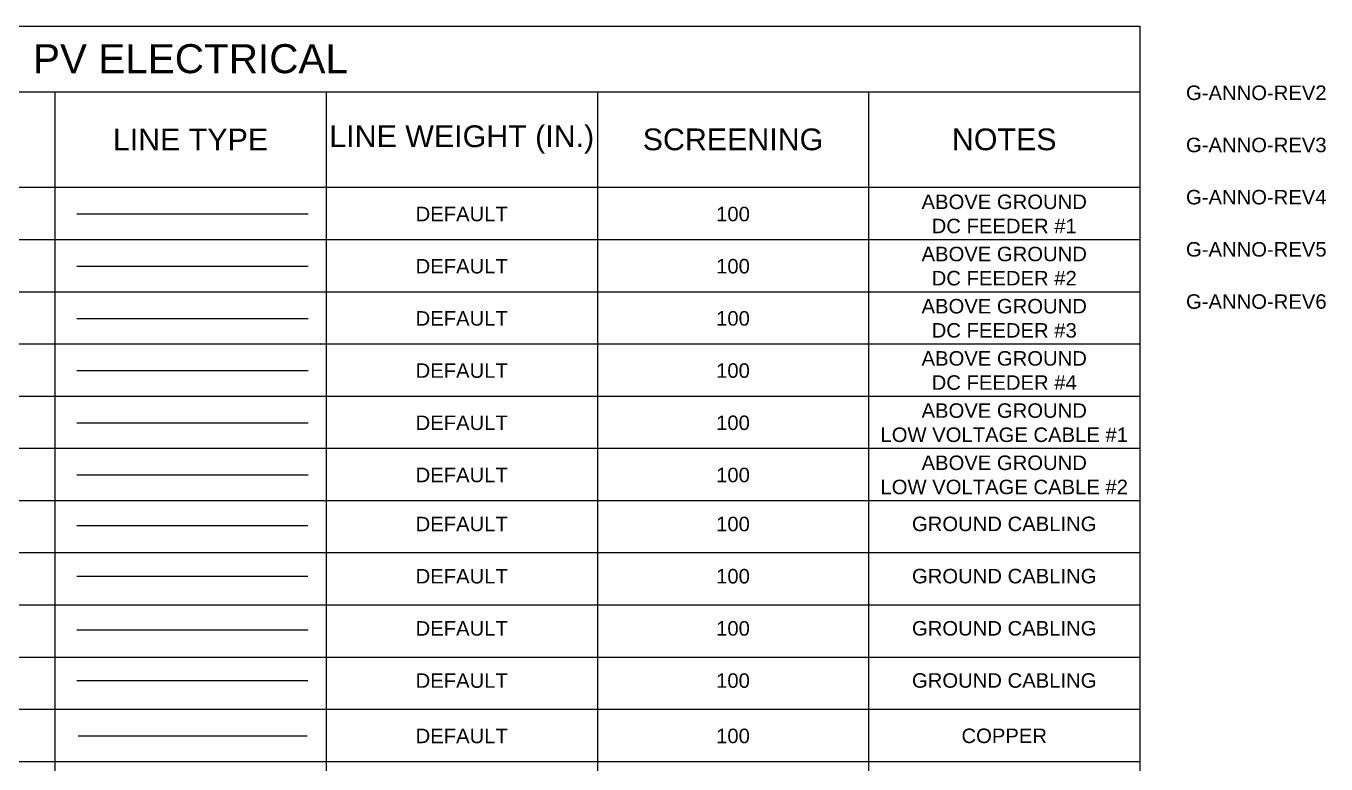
# Model space of a CAD drawing. Header units: inches. Extents: x -1851 to 6314, y -1304 to 4687.
# Drawn here: x -14.12 to -5.15, y 14.97 to 20.06 of the extents above; entities that cross this region are included whole.
import ezdxf
from ezdxf.enums import TextEntityAlignment as Align
from ezdxf.lldxf.tags import DXFTag

# ---------------------------------------------------------------- set-up
doc = ezdxf.new("R2010")
doc.units = ezdxf.units.IN
doc.header["$MEASUREMENT"] = 0
doc.linetypes.add('DASHED2', pattern=[0.375, 0.25, -0.125])
doc.linetypes.add('PHANTOM2', pattern=[1.25, 0.625, -0.125, 0.125, -0.125, 0.125, -0.125])
for name, color, linetype in [('G-ANNO-REV2', 2, 'Continuous'), ('G-ANNO-REV3', 2, 'Continuous'), ('G-ANNO-REV4', 2, 'Continuous'), ('G-ANNO-REV5', 2, 'Continuous'), ('G-ANNO-REV6', 2, 'Continuous'), ('PV-AG-DC1', 142, 'DC1'), ('PV-AG-DC2', 142, 'AGDC2'), ('PV-AG-DC3', 142, 'AGDC3'), ('PV-AG-DC4', 142, 'AGDC4'), ('PV-AG-LV1', 12, 'AGLV1'), ('PV-AG-LV2', 12, 'AGLV2'), ('PV-CABL-G1', 130, 'G1'), ('PV-CABL-G2', 102, 'G2'), ('PV-CABL-G3', 112, 'G3'), ('PV-CABL-G4', 64, 'G4'), ('PV-COMM-CU', 42, 'DASHED2')]:
    doc.layers.add(name, color=color, linetype=linetype)
doc.styles.add('NEI-A', font='arial.ttf')
tags = doc.linetypes.add('AGDC2', pattern='A,0.176989,-0.035266,["DC2",NEI-A,S=0.1,R=0,X=0,Y=-0.05],-0.314734,0.176989', length=0.703978).pattern_tags.tags
tags[6] = DXFTag(74, 10)
tags = doc.linetypes.add('AGDC3', pattern='A,0.176989,-0.035266,["DC3",NEI-A,S=0.1,R=0,X=0,Y=-0.05],-0.314734,0.176989', length=0.703978).pattern_tags.tags
tags[6] = DXFTag(74, 10)
tags = doc.linetypes.add('AGDC4', pattern='A,0.176989,-0.035266,["DC4",NEI-A,S=0.1,R=0,X=0,Y=-0.05],-0.314734,0.176989', length=0.703978).pattern_tags.tags
tags[6] = DXFTag(74, 10)
tags = doc.linetypes.add('AGLV1', pattern='A,0.176989,-0.050716,["LV1",NEI-A,S=0.1,R=0,X=0,Y=-0.05],-0.299284,0.176989', length=0.703978).pattern_tags.tags
tags[6] = DXFTag(74, 10)
tags = doc.linetypes.add('AGLV2', pattern='A,0.176989,-0.050716,["LV2",NEI-A,S=0.1,R=0,X=0,Y=-0.05],-0.299284,0.176989', length=0.703978).pattern_tags.tags
tags[6] = DXFTag(74, 10)
tags = doc.linetypes.add('DC1', pattern='A,0.176989,-0.035266,["DC1",NEI-A,S=0.1,R=0,X=0,Y=-0.05],-0.314734,0.176989', length=0.703978).pattern_tags.tags
tags[6] = DXFTag(74, 10)
tags = doc.linetypes.add('G1', pattern='A,0.176989,-0.056821,["G1",NEI-A,S=0.1,R=0,X=0,Y=-0.05],-0.243179,0.176989', length=0.653978).pattern_tags.tags
tags[6] = DXFTag(74, 10)
tags = doc.linetypes.add('G2', pattern='A,0.176989,-0.056821,["G2",NEI-A,S=0.1,R=0,X=0,Y=-0.05],-0.243179,0.176989', length=0.653978).pattern_tags.tags
tags[6] = DXFTag(74, 10)
tags = doc.linetypes.add('G3', pattern='A,0.176989,-0.056821,["G3",NEI-A,S=0.1,R=0,X=0,Y=-0.05],-0.243179,0.176989', length=0.653978).pattern_tags.tags
tags[6] = DXFTag(74, 10)
tags = doc.linetypes.add('G4', pattern='A,0.176989,-0.056821,["G4",NEI-A,S=0.1,R=0,X=0,Y=-0.05],-0.243179,0.176989', length=0.653978).pattern_tags.tags
tags[6] = DXFTag(74, 10)

# ---------------------------------------------------------------- blocks, each defined once
blk = doc.blocks.new('*T5')
at = {"color": 0, "linetype": 'ByBlock', "lineweight": -2, "transparency": 16777216}
for p, q in [((0, 0), (13.1013, 0)), ((0, 0), (0, -20.1923)), ((13.1013, 0), (13.1013, -20.1923)), ((0, -0.4533), (13.1013, -0.4533)), ((2.1269, -0.4533), (2.1269, -20.1923)), ((3.7432, -0.4533), (3.7432, -20.1923)), ((5.6149, -0.4533), (5.6149, -20.1923)), ((7.4865, -0.4533), (7.4865, -20.1923)), ((9.3581, -0.4533), (9.3581, -20.1923)), ((11.2297, -0.4533), (11.2297, -20.1923)), ((0, -1.1124), (13.1013, -1.1124)), ((0, -1.4724), (13.1013, -1.4724)), ((0, -1.8324), (13.1013, -1.8324)), ((0, -2.1924), (13.1013, -2.1924)), ((0, -2.5524), (13.1013, -2.5524)), ((0, -2.9124), (13.1013, -2.9124)), ((0, -3.2724), (13.1013, -3.2724)), ((0, -3.6324), (13.1013, -3.6324)), ((0, -3.9924), (13.1013, -3.9924)), ((0, -4.3524), (13.1013, -4.3524)), ((0, -4.7124), (13.1013, -4.7124)), ((0, -5.0724), (13.1013, -5.0724)), ((0, -5.4324), (13.1013, -5.4324)), ((0, -5.7924), (13.1013, -5.7924)), ((0, -6.1524), (13.1013, -6.1524)), ((0, -6.5124), (13.1013, -6.5124)), ((0, -6.8724), (13.1013, -6.8724)), ((0, -7.2324), (13.1013, -7.2324)), ((0, -7.5924), (13.1013, -7.5924)), ((0, -7.9524), (13.1013, -7.9524)), ((0, -8.3124), (13.1013, -8.3124)), ((0, -8.6724), (13.1013, -8.6724)), ((0, -9.0324), (13.1013, -9.0324)), ((0, -9.3924), (13.1013, -9.3924)), ((0, -9.7524), (13.1013, -9.7524)), ((0, -10.1124), (13.1013, -10.1124)), ((0, -10.4724), (13.1013, -10.4724)), ((0, -10.8324), (13.1013, -10.8324)), ((0, -11.1924), (13.1013, -11.1924)), ((0, -11.5524), (13.1013, -11.5524)), ((0, -11.9124), (13.1013, -11.9124)), ((0, -12.2724), (13.1013, -12.2724)), ((0, -12.6324), (13.1013, -12.6324)), ((0, -12.9924), (13.1013, -12.9924)), ((0, -13.3524), (13.1013, -13.3524)), ((0, -13.7124), (13.1013, -13.7124)), ((0, -14.0724), (13.1013, -14.0724)), ((0, -14.4324), (13.1013, -14.4324)), ((0, -14.7924), (13.1013, -14.7924)), ((0, -15.1524), (13.1013, -15.1524)), ((0, -15.5123), (13.1013, -15.5123)), ((0, -15.8723), (13.1013, -15.8723)), ((0, -16.2323), (13.1013, -16.2323)), ((0, -16.5923), (13.1013, -16.5923)), ((0, -16.9523), (13.1013, -16.9523)), ((0, -17.3123), (13.1013, -17.3123)), ((0, -17.6723), (13.1013, -17.6723)), ((0, -18.0323), (13.1013, -18.0323)), ((0, -18.3923), (13.1013, -18.3923)), ((0, -18.7523), (13.1013, -18.7523)), ((0, -19.1123), (13.1013, -19.1123)), ((0, -19.4723), (13.1013, -19.4723)), ((0, -19.8323), (13.1013, -19.8323)), ((0, -20.1923), (13.1013, -20.1923))]:
    blk.add_line(p, q, dxfattribs=at)
at = {"color": 0, "transparency": 16777216, "attachment_point": 5, "style": 'NEI-A'}
for s, insert, char_height, width in [('PV ELECTRICAL', (6.5507, -0.2267), 0.2, 12.981325), ('LAYER NAME', (1.0634, -0.7829), 0.15, 2.006866), ('LAYER COLOR', (2.9351, -0.7829), 0.15, 1.49637), ('PLOT COLOR', (4.679, -0.7829), 0.15, 1.751618), ('LINE TYPE', (6.5507, -0.7829), 0.15, 1.751618), ('LINE WEIGHT (IN.)', (8.4223, -0.7829), 0.15, 1.751618), ('SCREENING', (10.2939, -0.7829), 0.15, 1.751618), ('NOTES', (12.1655, -0.7829), 0.15, 1.751618)]:
    blk.add_mtext(s, dxfattribs=dict(at, insert=insert, char_height=char_height, width=width))
blk = doc.blocks.new('*T14')
at = {"color": 0, "linetype": 'ByBlock', "lineweight": -2, "transparency": 16777216}
for p, q in [((0, 0), (13.1013, 0)), ((0, 0), (0, -20.1923)), ((13.1013, 0), (13.1013, -20.1923)), ((0, -0.4533), (13.1013, -0.4533)), ((2.1269, -0.4533), (2.1269, -20.1923)), ((3.7432, -0.4533), (3.7432, -20.1923)), ((5.6149, -0.4533), (5.6149, -20.1923)), ((7.4865, -0.4533), (7.4865, -20.1923)), ((9.3581, -0.4533), (9.3581, -20.1923)), ((11.2297, -0.4533), (11.2297, -20.1923)), ((0, -1.1124), (13.1013, -1.1124)), ((0, -1.4724), (13.1013, -1.4724)), ((0, -1.8324), (13.1013, -1.8324)), ((0, -2.1924), (13.1013, -2.1924)), ((0, -2.5524), (13.1013, -2.5524)), ((0, -2.9124), (13.1013, -2.9124)), ((0, -3.2724), (13.1013, -3.2724)), ((0, -3.6324), (13.1013, -3.6324)), ((0, -3.9924), (13.1013, -3.9924)), ((0, -4.3524), (13.1013, -4.3524)), ((0, -4.7124), (13.1013, -4.7124)), ((0, -5.0724), (13.1013, -5.0724)), ((0, -5.4324), (13.1013, -5.4324)), ((0, -5.7924), (13.1013, -5.7924)), ((0, -6.1524), (13.1013, -6.1524)), ((0, -6.5124), (13.1013, -6.5124)), ((0, -6.8724), (13.1013, -6.8724)), ((0, -7.2324), (13.1013, -7.2324)), ((0, -7.5924), (13.1013, -7.5924)), ((0, -7.9524), (13.1013, -7.9524)), ((0, -8.3124), (13.1013, -8.3124)), ((0, -8.6724), (13.1013, -8.6724)), ((0, -9.0324), (13.1013, -9.0324)), ((0, -9.3924), (13.1013, -9.3924)), ((0, -9.7524), (13.1013, -9.7524)), ((0, -10.1124), (13.1013, -10.1124)), ((0, -10.4724), (13.1013, -10.4724)), ((0, -10.8324), (13.1013, -10.8324)), ((0, -11.1924), (13.1013, -11.1924)), ((0, -11.5524), (13.1013, -11.5524)), ((0, -11.9124), (13.1013, -11.9124)), ((0, -12.2724), (13.1013, -12.2724)), ((0, -12.6324), (13.1013, -12.6324)), ((0, -12.9924), (13.1013, -12.9924)), ((0, -13.3524), (13.1013, -13.3524)), ((0, -13.7124), (13.1013, -13.7124)), ((0, -14.0724), (13.1013, -14.0724)), ((0, -14.4324), (13.1013, -14.4324)), ((0, -14.7924), (13.1013, -14.7924)), ((0, -15.1524), (13.1013, -15.1524)), ((0, -15.5123), (13.1013, -15.5123)), ((0, -15.8723), (13.1013, -15.8723)), ((0, -16.2323), (13.1013, -16.2323)), ((0, -16.5923), (13.1013, -16.5923)), ((0, -16.9523), (13.1013, -16.9523)), ((0, -17.3123), (13.1013, -17.3123)), ((0, -17.6723), (13.1013, -17.6723)), ((0, -18.0323), (13.1013, -18.0323)), ((0, -18.3923), (13.1013, -18.3923)), ((0, -18.7523), (13.1013, -18.7523)), ((0, -19.1123), (13.1013, -19.1123)), ((0, -19.4723), (13.1013, -19.4723)), ((0, -19.8323), (13.1013, -19.8323)), ((0, -20.1923), (13.1013, -20.1923))]:
    blk.add_line(p, q, dxfattribs=at)
at = {"color": 0, "transparency": 16777216, "attachment_point": 5, "style": 'NEI-A'}
for s, insert, char_height, width in [('PV ELECTRICAL', (6.5507, -0.2267), 0.2, 12.981325), ('LAYER NAME', (1.0634, -0.7829), 0.15, 2.006866), ('LAYER COLOR', (2.9351, -0.7829), 0.15, 1.49637), ('PLOT COLOR', (4.679, -0.7829), 0.15, 1.751618), ('LINE TYPE', (6.5507, -0.7829), 0.15, 1.751618), ('LINE WEIGHT (IN.)', (8.4223, -0.7829), 0.15, 1.751618), ('SCREENING', (10.2939, -0.7829), 0.15, 1.751618), ('NOTES', (12.1655, -0.7829), 0.15, 1.751618)]:
    blk.add_mtext(s, dxfattribs=dict(at, insert=insert, char_height=char_height, width=width))
blk = doc.blocks.new('*T83')
at = {"color": 0, "linetype": 'ByBlock', "lineweight": -2, "transparency": 16777216}
for p, q in [((0, 0), (13.1013, 0)), ((0, 0), (0, -20.1923)), ((13.1013, 0), (13.1013, -20.1923)), ((0, -0.4533), (13.1013, -0.4533)), ((2.1269, -0.4533), (2.1269, -20.1923)), ((3.7432, -0.4533), (3.7432, -20.1923)), ((5.6149, -0.4533), (5.6149, -20.1923)), ((7.4865, -0.4533), (7.4865, -20.1923)), ((9.3581, -0.4533), (9.3581, -20.1923)), ((11.2297, -0.4533), (11.2297, -20.1923)), ((0, -1.1124), (13.1013, -1.1124)), ((0, -1.4724), (13.1013, -1.4724)), ((0, -1.8324), (13.1013, -1.8324)), ((0, -2.1924), (13.1013, -2.1924)), ((0, -2.5524), (13.1013, -2.5524)), ((0, -2.9124), (13.1013, -2.9124)), ((0, -3.2724), (13.1013, -3.2724)), ((0, -3.6324), (13.1013, -3.6324)), ((0, -3.9924), (13.1013, -3.9924)), ((0, -4.3524), (13.1013, -4.3524)), ((0, -4.7124), (13.1013, -4.7124)), ((0, -5.0724), (13.1013, -5.0724)), ((0, -5.4324), (13.1013, -5.4324)), ((0, -5.7924), (13.1013, -5.7924)), ((0, -6.1524), (13.1013, -6.1524)), ((0, -6.5124), (13.1013, -6.5124)), ((0, -6.8724), (13.1013, -6.8724)), ((0, -7.2324), (13.1013, -7.2324)), ((0, -7.5924), (13.1013, -7.5924)), ((0, -7.9524), (13.1013, -7.9524)), ((0, -8.3124), (13.1013, -8.3124)), ((0, -8.6724), (13.1013, -8.6724)), ((0, -9.0324), (13.1013, -9.0324)), ((0, -9.3924), (13.1013, -9.3924)), ((0, -9.7524), (13.1013, -9.7524)), ((0, -10.1124), (13.1013, -10.1124)), ((0, -10.4724), (13.1013, -10.4724)), ((0, -10.8324), (13.1013, -10.8324)), ((0, -11.1924), (13.1013, -11.1924)), ((0, -11.5524), (13.1013, -11.5524)), ((0, -11.9124), (13.1013, -11.9124)), ((0, -12.2724), (13.1013, -12.2724)), ((0, -12.6324), (13.1013, -12.6324)), ((0, -12.9924), (13.1013, -12.9924)), ((0, -13.3524), (13.1013, -13.3524)), ((0, -13.7124), (13.1013, -13.7124)), ((0, -14.0724), (13.1013, -14.0724)), ((0, -14.4324), (13.1013, -14.4324)), ((0, -14.7924), (13.1013, -14.7924)), ((0, -15.1524), (13.1013, -15.1524)), ((0, -15.5123), (13.1013, -15.5123)), ((0, -15.8723), (13.1013, -15.8723)), ((0, -16.2323), (13.1013, -16.2323)), ((0, -16.5923), (13.1013, -16.5923)), ((0, -16.9523), (13.1013, -16.9523)), ((0, -17.3123), (13.1013, -17.3123)), ((0, -17.6723), (13.1013, -17.6723)), ((0, -18.0323), (13.1013, -18.0323)), ((0, -18.3923), (13.1013, -18.3923)), ((0, -18.7523), (13.1013, -18.7523)), ((0, -19.1123), (13.1013, -19.1123)), ((0, -19.4723), (13.1013, -19.4723)), ((0, -19.8323), (13.1013, -19.8323)), ((0, -20.1923), (13.1013, -20.1923))]:
    blk.add_line(p, q, dxfattribs=at)
at = {"color": 0, "transparency": 16777216, "attachment_point": 5, "style": 'NEI-A'}
for s, insert, char_height, width in [('PV ELECTRICAL', (6.5507, -0.2267), 0.2, 12.981325), ('LAYER NAME', (1.0634, -0.7829), 0.15, 2.006866), ('LAYER COLOR', (2.9351, -0.7829), 0.15, 1.49637), ('PLOT COLOR', (4.679, -0.7829), 0.15, 1.751618), ('LINE TYPE', (6.5507, -0.7829), 0.15, 1.751618), ('LINE WEIGHT (IN.)', (8.4223, -0.7829), 0.15, 1.751618), ('SCREENING', (10.2939, -0.7829), 0.15, 1.751618), ('NOTES', (12.1655, -0.7829), 0.15, 1.751618)]:
    blk.add_mtext(s, dxfattribs=dict(at, insert=insert, char_height=char_height, width=width))
blk = doc.blocks.new('*T86')
at = {"color": 0, "linetype": 'ByBlock', "lineweight": -2, "transparency": 16777216}
for p, q in [((0, 0), (13.1013, 0)), ((0, 0), (0, -20.1923)), ((13.1013, 0), (13.1013, -20.1923)), ((0, -0.4533), (13.1013, -0.4533)), ((2.1269, -0.4533), (2.1269, -20.1923)), ((3.7432, -0.4533), (3.7432, -20.1923)), ((5.6149, -0.4533), (5.6149, -20.1923)), ((7.4865, -0.4533), (7.4865, -20.1923)), ((9.3581, -0.4533), (9.3581, -20.1923)), ((11.2297, -0.4533), (11.2297, -20.1923)), ((0, -1.1124), (13.1013, -1.1124)), ((0, -1.4724), (13.1013, -1.4724)), ((0, -1.8324), (13.1013, -1.8324)), ((0, -2.1924), (13.1013, -2.1924)), ((0, -2.5524), (13.1013, -2.5524)), ((0, -2.9124), (13.1013, -2.9124)), ((0, -3.2724), (13.1013, -3.2724)), ((0, -3.6324), (13.1013, -3.6324)), ((0, -3.9924), (13.1013, -3.9924)), ((0, -4.3524), (13.1013, -4.3524)), ((0, -4.7124), (13.1013, -4.7124)), ((0, -5.0724), (13.1013, -5.0724)), ((0, -5.4324), (13.1013, -5.4324)), ((0, -5.7924), (13.1013, -5.7924)), ((0, -6.1524), (13.1013, -6.1524)), ((0, -6.5124), (13.1013, -6.5124)), ((0, -6.8724), (13.1013, -6.8724)), ((0, -7.2324), (13.1013, -7.2324)), ((0, -7.5924), (13.1013, -7.5924)), ((0, -7.9524), (13.1013, -7.9524)), ((0, -8.3124), (13.1013, -8.3124)), ((0, -8.6724), (13.1013, -8.6724)), ((0, -9.0324), (13.1013, -9.0324)), ((0, -9.3924), (13.1013, -9.3924)), ((0, -9.7524), (13.1013, -9.7524)), ((0, -10.1124), (13.1013, -10.1124)), ((0, -10.4724), (13.1013, -10.4724)), ((0, -10.8324), (13.1013, -10.8324)), ((0, -11.1924), (13.1013, -11.1924)), ((0, -11.5524), (13.1013, -11.5524)), ((0, -11.9124), (13.1013, -11.9124)), ((0, -12.2724), (13.1013, -12.2724)), ((0, -12.6324), (13.1013, -12.6324)), ((0, -12.9924), (13.1013, -12.9924)), ((0, -13.3524), (13.1013, -13.3524)), ((0, -13.7124), (13.1013, -13.7124)), ((0, -14.0724), (13.1013, -14.0724)), ((0, -14.4324), (13.1013, -14.4324)), ((0, -14.7924), (13.1013, -14.7924)), ((0, -15.1524), (13.1013, -15.1524)), ((0, -15.5123), (13.1013, -15.5123)), ((0, -15.8723), (13.1013, -15.8723)), ((0, -16.2323), (13.1013, -16.2323)), ((0, -16.5923), (13.1013, -16.5923)), ((0, -16.9523), (13.1013, -16.9523)), ((0, -17.3123), (13.1013, -17.3123)), ((0, -17.6723), (13.1013, -17.6723)), ((0, -18.0323), (13.1013, -18.0323)), ((0, -18.3923), (13.1013, -18.3923)), ((0, -18.7523), (13.1013, -18.7523)), ((0, -19.1123), (13.1013, -19.1123)), ((0, -19.4723), (13.1013, -19.4723)), ((0, -19.8323), (13.1013, -19.8323)), ((0, -20.1923), (13.1013, -20.1923))]:
    blk.add_line(p, q, dxfattribs=at)
at = {"color": 0, "transparency": 16777216, "attachment_point": 5, "style": 'NEI-A'}
for s, insert, char_height, width in [('PV ELECTRICAL', (6.5507, -0.2267), 0.2, 12.981325), ('LAYER NAME', (1.0634, -0.7829), 0.15, 2.006866), ('LAYER COLOR', (2.9351, -0.7829), 0.15, 1.49637), ('PLOT COLOR', (4.679, -0.7829), 0.15, 1.751618), ('LINE TYPE', (6.5507, -0.7829), 0.15, 1.751618), ('LINE WEIGHT (IN.)', (8.4223, -0.7829), 0.15, 1.751618), ('SCREENING', (10.2939, -0.7829), 0.15, 1.751618), ('NOTES', (12.1655, -0.7829), 0.15, 1.751618)]:
    blk.add_mtext(s, dxfattribs=dict(at, insert=insert, char_height=char_height, width=width))

msp = doc.modelspace()

# ---------------------------------------------------------------- linework, layer by layer
at = {"layer": 'PV-AG-DC1'}
msp.add_lwpolyline([(-13.77283, 18.76541), (-12.17595, 18.76541)], dxfattribs=at)
msp.add_lwpolyline([(-13.77283, 18.76541), (-12.17595, 18.76541)], dxfattribs=at)
msp.add_lwpolyline([(-13.77283, 18.76541), (-12.17595, 18.76541)], dxfattribs=at)
msp.add_lwpolyline([(-13.77283, 18.76541), (-12.17595, 18.76541)], dxfattribs=at)
at = {"layer": 'PV-AG-DC2'}
msp.add_lwpolyline([(-13.77283, 18.40541), (-12.17595, 18.40541)], dxfattribs=at)
msp.add_lwpolyline([(-13.77283, 18.40541), (-12.17595, 18.40541)], dxfattribs=at)
msp.add_lwpolyline([(-13.77283, 18.40541), (-12.17595, 18.40541)], dxfattribs=at)
msp.add_lwpolyline([(-13.77283, 18.40541), (-12.17595, 18.40541)], dxfattribs=at)
at = {"layer": 'PV-AG-DC3'}
msp.add_lwpolyline([(-13.77283, 18.04541), (-12.17595, 18.04541)], dxfattribs=at)
msp.add_lwpolyline([(-13.77283, 18.04541), (-12.17595, 18.04541)], dxfattribs=at)
msp.add_lwpolyline([(-13.77283, 18.04541), (-12.17595, 18.04541)], dxfattribs=at)
msp.add_lwpolyline([(-13.77283, 18.04541), (-12.17595, 18.04541)], dxfattribs=at)
msp.add_lwpolyline([(-13.77283, 18.04541), (-12.17595, 18.04541)], dxfattribs=at)
msp.add_lwpolyline([(-13.77283, 18.04541), (-12.17595, 18.04541)], dxfattribs=at)
msp.add_lwpolyline([(-13.77283, 18.04541), (-12.17595, 18.04541)], dxfattribs=at)
msp.add_lwpolyline([(-13.77283, 18.04541), (-12.17595, 18.04541)], dxfattribs=at)
at = {"layer": 'PV-AG-DC4'}
msp.add_lwpolyline([(-13.77283, 17.68542), (-12.17595, 17.68542)], dxfattribs=at)
msp.add_lwpolyline([(-13.77283, 17.68542), (-12.17595, 17.68542)], dxfattribs=at)
msp.add_lwpolyline([(-13.77283, 17.68542), (-12.17595, 17.68542)], dxfattribs=at)
msp.add_lwpolyline([(-13.77283, 17.68542), (-12.17595, 17.68542)], dxfattribs=at)
at = {"layer": 'PV-AG-LV1'}
msp.add_lwpolyline([(-13.77283, 17.32542), (-12.17595, 17.32542)], dxfattribs=at)
msp.add_lwpolyline([(-13.77283, 17.32542), (-12.17595, 17.32542)], dxfattribs=at)
msp.add_lwpolyline([(-13.77283, 17.32542), (-12.17595, 17.32542)], dxfattribs=at)
msp.add_lwpolyline([(-13.77283, 17.32542), (-12.17595, 17.32542)], dxfattribs=at)
at = {"layer": 'PV-AG-LV2'}
msp.add_lwpolyline([(-13.77283, 16.96542), (-12.17595, 16.96542)], dxfattribs=at)
msp.add_lwpolyline([(-13.77283, 16.96542), (-12.17595, 16.96542)], dxfattribs=at)
msp.add_lwpolyline([(-13.77283, 16.96542), (-12.17595, 16.96542)], dxfattribs=at)
msp.add_lwpolyline([(-13.77283, 16.96542), (-12.17595, 16.96542)], dxfattribs=at)
at = {"layer": 'PV-CABL-G1', "linetype": 'G1'}
msp.add_lwpolyline([(-13.77239, 16.61707), (-12.17873, 16.61707)], dxfattribs=at)
msp.add_lwpolyline([(-13.77239, 16.61707), (-12.17873, 16.61707)], dxfattribs=at)
msp.add_lwpolyline([(-13.77239, 16.61707), (-12.17873, 16.61707)], dxfattribs=at)
msp.add_lwpolyline([(-13.77239, 16.61707), (-12.17873, 16.61707)], dxfattribs=at)
at = {"layer": 'PV-CABL-G2', "linetype": 'G2'}
msp.add_lwpolyline([(-13.77175, 16.26712), (-12.17873, 16.26712)], dxfattribs=at)
msp.add_lwpolyline([(-13.77175, 16.26712), (-12.17873, 16.26712)], dxfattribs=at)
msp.add_lwpolyline([(-13.77175, 16.26712), (-12.17873, 16.26712)], dxfattribs=at)
msp.add_lwpolyline([(-13.77175, 16.26712), (-12.17873, 16.26712)], dxfattribs=at)
at = {"layer": 'PV-CABL-G3'}
msp.add_lwpolyline([(-13.77239, 15.89707), (-12.17873, 15.89707)], dxfattribs=at)
msp.add_lwpolyline([(-13.77239, 15.89707), (-12.17873, 15.89707)], dxfattribs=at)
msp.add_lwpolyline([(-13.77239, 15.89707), (-12.17873, 15.89707)], dxfattribs=at)
msp.add_lwpolyline([(-13.77239, 15.89707), (-12.17873, 15.89707)], dxfattribs=at)
at = {"layer": 'PV-CABL-G4', "linetype": 'G4'}
msp.add_lwpolyline([(-13.77175, 15.54712), (-12.17873, 15.54712)], dxfattribs=at)
msp.add_lwpolyline([(-13.77175, 15.54712), (-12.17873, 15.54712)], dxfattribs=at)
msp.add_lwpolyline([(-13.77175, 15.54712), (-12.17873, 15.54712)], dxfattribs=at)
msp.add_lwpolyline([(-13.77175, 15.54712), (-12.17873, 15.54712)], dxfattribs=at)
at = {"layer": 'PV-COMM-CU', "linetype": 'Continuous'}
msp.add_line((-13.76444, 15.16541), (-12.18223, 15.16541), dxfattribs=at)
msp.add_line((-13.76444, 15.16541), (-12.18223, 15.16541), dxfattribs=at)
msp.add_line((-13.76444, 15.16541), (-12.18223, 15.16541), dxfattribs=at)
msp.add_line((-13.76444, 15.16541), (-12.18223, 15.16541), dxfattribs=at)

# ---------------------------------------------------------------- block references
for name in ['*T5', '*T14', '*T83', '*T86']:
    msp.add_blockref(name, (-19.53896, 20.06204))

# ---------------------------------------------------------------- texts
at = {"layer": 'G-ANNO-REV2', "insert": (-5.63417, 19.6009), "char_height": 0.1, "attachment_point": 5, "style": 'NEI-A'}
msp.add_mtext('G-ANNO-REV2', dxfattribs=at)
msp.add_mtext('G-ANNO-REV2', dxfattribs=at)
msp.add_mtext('G-ANNO-REV2', dxfattribs=at)
msp.add_mtext('G-ANNO-REV2', dxfattribs=at)
at = {"layer": 'G-ANNO-REV3', "insert": (-5.63417, 19.2409), "char_height": 0.1, "attachment_point": 5, "style": 'NEI-A'}
msp.add_mtext('G-ANNO-REV3', dxfattribs=at)
msp.add_mtext('G-ANNO-REV3', dxfattribs=at)
msp.add_mtext('G-ANNO-REV3', dxfattribs=at)
msp.add_mtext('G-ANNO-REV3', dxfattribs=at)
at = {"layer": 'G-ANNO-REV4', "insert": (-5.63417, 18.8809), "char_height": 0.1, "attachment_point": 5, "style": 'NEI-A'}
msp.add_mtext('G-ANNO-REV4', dxfattribs=at)
msp.add_mtext('G-ANNO-REV4', dxfattribs=at)
msp.add_mtext('G-ANNO-REV4', dxfattribs=at)
msp.add_mtext('G-ANNO-REV4', dxfattribs=at)
at = {"layer": 'G-ANNO-REV5', "insert": (-5.63417, 18.5209), "char_height": 0.1, "attachment_point": 5, "style": 'NEI-A'}
msp.add_mtext('G-ANNO-REV5', dxfattribs=at)
msp.add_mtext('G-ANNO-REV5', dxfattribs=at)
msp.add_mtext('G-ANNO-REV5', dxfattribs=at)
msp.add_mtext('G-ANNO-REV5', dxfattribs=at)
at = {"layer": 'G-ANNO-REV6', "insert": (-5.63417, 18.1609), "char_height": 0.1, "attachment_point": 5, "style": 'NEI-A'}
msp.add_mtext('G-ANNO-REV6', dxfattribs=at)
msp.add_mtext('G-ANNO-REV6', dxfattribs=at)
msp.add_mtext('G-ANNO-REV6', dxfattribs=at)
msp.add_mtext('G-ANNO-REV6', dxfattribs=at)
at = {"layer": 'PV-AG-DC1', "style": 'NEI-A'}
for s, p in [('DEFAULT', (-11.11668, 18.76541)), ('DEFAULT', (-11.11668, 18.76541)), ('DEFAULT', (-11.11668, 18.76541)), ('DEFAULT', (-11.11668, 18.76541)), ('100', (-9.24507, 18.76541)), ('100', (-9.24507, 18.76541)), ('100', (-9.24507, 18.76541)), ('100', (-9.24507, 18.76541))]:
    msp.add_text(s, height=0.1, dxfattribs=at).set_placement(p, align=Align.MIDDLE_CENTER)
at = {"layer": 'PV-AG-DC1', "linetype": 'PHANTOM2', "insert": (-7.37345, 18.76541), "char_height": 0.1, "attachment_point": 5, "style": 'NEI-A'}
msp.add_mtext('ABOVE GROUND \\PDC FEEDER #1', dxfattribs=at)
msp.add_mtext('ABOVE GROUND \\PDC FEEDER #1', dxfattribs=at)
msp.add_mtext('ABOVE GROUND \\PDC FEEDER #1', dxfattribs=at)
msp.add_mtext('ABOVE GROUND \\PDC FEEDER #1', dxfattribs=at)
at = {"layer": 'PV-AG-DC2', "style": 'NEI-A'}
for s, p in [('DEFAULT', (-11.11668, 18.40541)), ('DEFAULT', (-11.11668, 18.40541)), ('DEFAULT', (-11.11668, 18.40541)), ('DEFAULT', (-11.11668, 18.40541)), ('100', (-9.24507, 18.40541)), ('100', (-9.24507, 18.40541)), ('100', (-9.24507, 18.40541)), ('100', (-9.24507, 18.40541))]:
    msp.add_text(s, height=0.1, dxfattribs=at).set_placement(p, align=Align.MIDDLE_CENTER)
at = {"layer": 'PV-AG-DC2', "linetype": 'PHANTOM2', "insert": (-7.37345, 18.40541), "char_height": 0.1, "attachment_point": 5, "style": 'NEI-A'}
msp.add_mtext('ABOVE GROUND \\PDC FEEDER #2', dxfattribs=at)
msp.add_mtext('ABOVE GROUND \\PDC FEEDER #2', dxfattribs=at)
msp.add_mtext('ABOVE GROUND \\PDC FEEDER #2', dxfattribs=at)
msp.add_mtext('ABOVE GROUND \\PDC FEEDER #2', dxfattribs=at)
at = {"layer": 'PV-AG-DC3', "style": 'NEI-A'}
for s, p in [('DEFAULT', (-11.11668, 18.04541)), ('DEFAULT', (-11.11668, 18.04541)), ('DEFAULT', (-11.11668, 18.04541)), ('DEFAULT', (-11.11668, 18.04541)), ('100', (-9.24507, 18.04541)), ('100', (-9.24507, 18.04541)), ('100', (-9.24507, 18.04541)), ('100', (-9.24507, 18.04541))]:
    msp.add_text(s, height=0.1, dxfattribs=at).set_placement(p, align=Align.MIDDLE_CENTER)
at = {"layer": 'PV-AG-DC3', "linetype": 'PHANTOM2', "insert": (-7.37345, 18.04541), "char_height": 0.1, "attachment_point": 5, "style": 'NEI-A'}
msp.add_mtext('ABOVE GROUND \\PDC FEEDER #3', dxfattribs=at)
msp.add_mtext('ABOVE GROUND \\PDC FEEDER #3', dxfattribs=at)
msp.add_mtext('ABOVE GROUND \\PDC FEEDER #3', dxfattribs=at)
msp.add_mtext('ABOVE GROUND \\PDC FEEDER #3', dxfattribs=at)
at = {"layer": 'PV-AG-DC4', "style": 'NEI-A'}
for s, p in [('DEFAULT', (-11.11668, 17.68542)), ('DEFAULT', (-11.11668, 17.68542)), ('DEFAULT', (-11.11668, 17.68542)), ('DEFAULT', (-11.11668, 17.68542)), ('100', (-9.24507, 17.68542)), ('100', (-9.24507, 17.68542)), ('100', (-9.24507, 17.68542)), ('100', (-9.24507, 17.68542))]:
    msp.add_text(s, height=0.1, dxfattribs=at).set_placement(p, align=Align.MIDDLE_CENTER)
at = {"layer": 'PV-AG-DC4', "linetype": 'PHANTOM2', "insert": (-7.37345, 17.68542), "char_height": 0.1, "attachment_point": 5, "style": 'NEI-A'}
msp.add_mtext('ABOVE GROUND \\PDC FEEDER #4', dxfattribs=at)
msp.add_mtext('ABOVE GROUND \\PDC FEEDER #4', dxfattribs=at)
msp.add_mtext('ABOVE GROUND \\PDC FEEDER #4', dxfattribs=at)
msp.add_mtext('ABOVE GROUND \\PDC FEEDER #4', dxfattribs=at)
at = {"layer": 'PV-AG-LV1', "style": 'NEI-A'}
for s, p in [('DEFAULT', (-11.11668, 17.32542)), ('DEFAULT', (-11.11668, 17.32542)), ('DEFAULT', (-11.11668, 17.32542)), ('DEFAULT', (-11.11668, 17.32542)), ('100', (-9.24507, 17.32542)), ('100', (-9.24507, 17.32542)), ('100', (-9.24507, 17.32542)), ('100', (-9.24507, 17.32542))]:
    msp.add_text(s, height=0.1, dxfattribs=at).set_placement(p, align=Align.MIDDLE_CENTER)
at = {"layer": 'PV-AG-LV1', "linetype": 'PHANTOM2', "insert": (-7.37345, 17.32542), "char_height": 0.1, "attachment_point": 5, "style": 'NEI-A'}
msp.add_mtext('ABOVE GROUND \\PLOW VOLTAGE CABLE #1', dxfattribs=at)
msp.add_mtext('ABOVE GROUND \\PLOW VOLTAGE CABLE #1', dxfattribs=at)
msp.add_mtext('ABOVE GROUND \\PLOW VOLTAGE CABLE #1', dxfattribs=at)
msp.add_mtext('ABOVE GROUND \\PLOW VOLTAGE CABLE #1', dxfattribs=at)
at = {"layer": 'PV-AG-LV2', "style": 'NEI-A'}
for s, p in [('DEFAULT', (-11.11668, 16.96542)), ('DEFAULT', (-11.11668, 16.96542)), ('DEFAULT', (-11.11668, 16.96542)), ('DEFAULT', (-11.11668, 16.96542)), ('100', (-9.24507, 16.96542)), ('100', (-9.24507, 16.96542)), ('100', (-9.24507, 16.96542)), ('100', (-9.24507, 16.96542))]:
    msp.add_text(s, height=0.1, dxfattribs=at).set_placement(p, align=Align.MIDDLE_CENTER)
at = {"layer": 'PV-AG-LV2', "linetype": 'PHANTOM2', "insert": (-7.37345, 16.96542), "char_height": 0.1, "attachment_point": 5, "style": 'NEI-A'}
msp.add_mtext('ABOVE GROUND \\PLOW VOLTAGE CABLE #2', dxfattribs=at)
msp.add_mtext('ABOVE GROUND \\PLOW VOLTAGE CABLE #2', dxfattribs=at)
msp.add_mtext('ABOVE GROUND \\PLOW VOLTAGE CABLE #2', dxfattribs=at)
msp.add_mtext('ABOVE GROUND \\PLOW VOLTAGE CABLE #2', dxfattribs=at)
at = {"layer": 'PV-CABL-G1', "style": 'NEI-A'}
for s, p in [('DEFAULT', (-11.11668, 16.62712)), ('DEFAULT', (-11.11668, 16.62712)), ('DEFAULT', (-11.11668, 16.62712)), ('DEFAULT', (-11.11668, 16.62712)), ('100', (-9.24507, 16.62712)), ('100', (-9.24507, 16.62712)), ('100', (-9.24507, 16.62712)), ('100', (-9.24507, 16.62712))]:
    msp.add_text(s, height=0.1, dxfattribs=at).set_placement(p, align=Align.MIDDLE_CENTER)
at = {"layer": 'PV-CABL-G1', "insert": (-7.37345, 16.62712), "char_height": 0.1, "attachment_point": 5, "style": 'NEI-A'}
msp.add_mtext('GROUND CABLING', dxfattribs=at)
msp.add_mtext('GROUND CABLING', dxfattribs=at)
msp.add_mtext('GROUND CABLING', dxfattribs=at)
msp.add_mtext('GROUND CABLING', dxfattribs=at)
at = {"layer": 'PV-CABL-G2', "style": 'NEI-A'}
for s, p in [('DEFAULT', (-11.11668, 16.26712)), ('DEFAULT', (-11.11668, 16.26712)), ('DEFAULT', (-11.11668, 16.26712)), ('DEFAULT', (-11.11668, 16.26712)), ('100', (-9.24507, 16.26712)), ('100', (-9.24507, 16.26712)), ('100', (-9.24507, 16.26712)), ('100', (-9.24507, 16.26712))]:
    msp.add_text(s, height=0.1, dxfattribs=at).set_placement(p, align=Align.MIDDLE_CENTER)
at = {"layer": 'PV-CABL-G2', "linetype": 'PHANTOM2', "insert": (-7.37345, 16.26712), "char_height": 0.1, "attachment_point": 5, "style": 'NEI-A'}
msp.add_mtext('GROUND CABLING', dxfattribs=at)
msp.add_mtext('GROUND CABLING', dxfattribs=at)
msp.add_mtext('GROUND CABLING', dxfattribs=at)
msp.add_mtext('GROUND CABLING', dxfattribs=at)
at = {"layer": 'PV-CABL-G3', "style": 'NEI-A'}
for s, p in [('DEFAULT', (-11.11668, 15.90712)), ('DEFAULT', (-11.11668, 15.90712)), ('DEFAULT', (-11.11668, 15.90712)), ('DEFAULT', (-11.11668, 15.90712)), ('100', (-9.24507, 15.90712)), ('100', (-9.24507, 15.90712)), ('100', (-9.24507, 15.90712)), ('100', (-9.24507, 15.90712))]:
    msp.add_text(s, height=0.1, dxfattribs=at).set_placement(p, align=Align.MIDDLE_CENTER)
at = {"layer": 'PV-CABL-G3', "insert": (-7.37345, 15.90712), "char_height": 0.1, "attachment_point": 5, "style": 'NEI-A'}
msp.add_mtext('GROUND CABLING', dxfattribs=at)
msp.add_mtext('GROUND CABLING', dxfattribs=at)
msp.add_mtext('GROUND CABLING', dxfattribs=at)
msp.add_mtext('GROUND CABLING', dxfattribs=at)
at = {"layer": 'PV-CABL-G4', "style": 'NEI-A'}
for s, p in [('DEFAULT', (-11.11668, 15.54712)), ('DEFAULT', (-11.11668, 15.54712)), ('DEFAULT', (-11.11668, 15.54712)), ('DEFAULT', (-11.11668, 15.54712)), ('100', (-9.24507, 15.54712)), ('100', (-9.24507, 15.54712)), ('100', (-9.24507, 15.54712)), ('100', (-9.24507, 15.54712))]:
    msp.add_text(s, height=0.1, dxfattribs=at).set_placement(p, align=Align.MIDDLE_CENTER)
at = {"layer": 'PV-CABL-G4', "linetype": 'PHANTOM2', "insert": (-7.37345, 15.54712), "char_height": 0.1, "attachment_point": 5, "style": 'NEI-A'}
msp.add_mtext('GROUND CABLING', dxfattribs=at)
msp.add_mtext('GROUND CABLING', dxfattribs=at)
msp.add_mtext('GROUND CABLING', dxfattribs=at)
msp.add_mtext('GROUND CABLING', dxfattribs=at)
at = {"layer": 'PV-COMM-CU', "style": 'NEI-A'}
for s, p in [('DEFAULT', (-11.11668, 15.16541)), ('DEFAULT', (-11.11668, 15.16541)), ('DEFAULT', (-11.11668, 15.16541)), ('DEFAULT', (-11.11668, 15.16541)), ('100', (-9.24507, 15.16541)), ('100', (-9.24507, 15.16541)), ('100', (-9.24507, 15.16541)), ('100', (-9.24507, 15.16541))]:
    msp.add_text(s, height=0.1, dxfattribs=at).set_placement(p, align=Align.MIDDLE_CENTER)
at = {"layer": 'PV-COMM-CU', "insert": (-7.37345, 15.16541), "char_height": 0.1, "attachment_point": 5, "style": 'NEI-A'}
msp.add_mtext('COPPER', dxfattribs=at)
msp.add_mtext('COPPER', dxfattribs=at)
msp.add_mtext('COPPER', dxfattribs=at)
msp.add_mtext('COPPER', dxfattribs=at)

doc.saveas('drawing.dxf')
